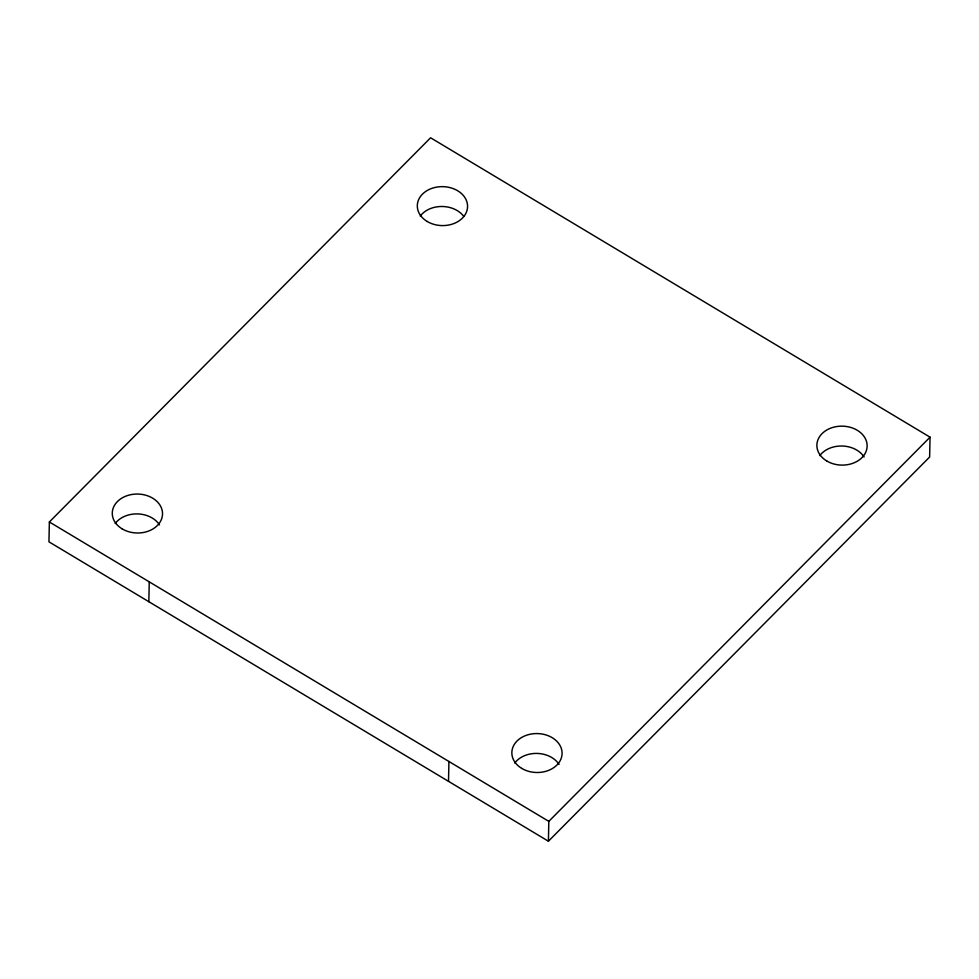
<?xml version="1.0" encoding="UTF-8"?>
<svg xmlns="http://www.w3.org/2000/svg" width="979" height="979" viewBox="0 0 979 979"><rect width="100%" height="100%" fill="white"/><g stroke="black" fill="none" stroke-linecap="round" stroke-linejoin="round"><path stroke-width="1.47" d="M49.366 521.978L48.95 541.828L548.411 841.218L929.634 457.022L930.05 437.172L430.589 137.782L49.366 521.978L548.815 821.369L548.411 841.218M148.845 601.706L149.249 581.856M448.517 781.34L448.92 761.491M548.815 821.369L930.05 437.172M514.758 763.02A25.124 19.47 1.2 0 1 537.312 753.426A25.124 19.47 1.2 0 1 559.058 764.415M115.192 523.508A25.124 19.47 1.2 0 1 137.745 513.914A25.124 19.47 1.2 0 1 159.504 524.903M420.236 216.09A25.124 19.47 1.2 0 1 463.752 216.359M819.802 455.602A25.124 19.47 1.2 0 1 842.344 446.02A25.124 19.47 1.2 0 1 864.102 456.997M521.734 768.393A25.124 19.47 1.2 0 0 561.885 755.727A25.124 19.47 1.2 0 0 527.289 734.984A25.124 19.47 1.2 0 0 521.734 768.393M122.167 528.88A25.124 19.47 1.2 0 0 162.33 516.214A25.124 19.47 1.2 0 0 127.723 495.472A25.124 19.47 1.2 0 0 122.167 528.88M427.199 221.474A25.124 19.47 1.2 0 0 467.362 208.808A25.124 19.47 1.2 0 0 432.755 188.066A25.124 19.47 1.2 0 0 427.199 221.474M826.765 460.987A25.124 19.47 1.2 0 0 866.929 448.321A25.124 19.47 1.2 0 0 832.321 427.578A25.124 19.47 1.2 0 0 826.765 460.987"/></g></svg>
